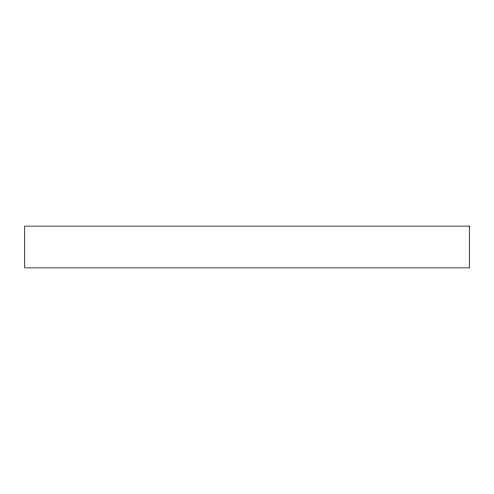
<?xml version="1.0" encoding="UTF-8"?>
<svg xmlns="http://www.w3.org/2000/svg" width="494" height="494" viewBox="0 0 494 494"><rect width="100%" height="100%" fill="white"/><g stroke="black" fill="none" stroke-linecap="round" stroke-linejoin="round"><path stroke-width="0.74" d="M469.3 226.129L24.7 226.129L24.7 267.872L469.3 267.872L469.3 226.129"/></g></svg>
